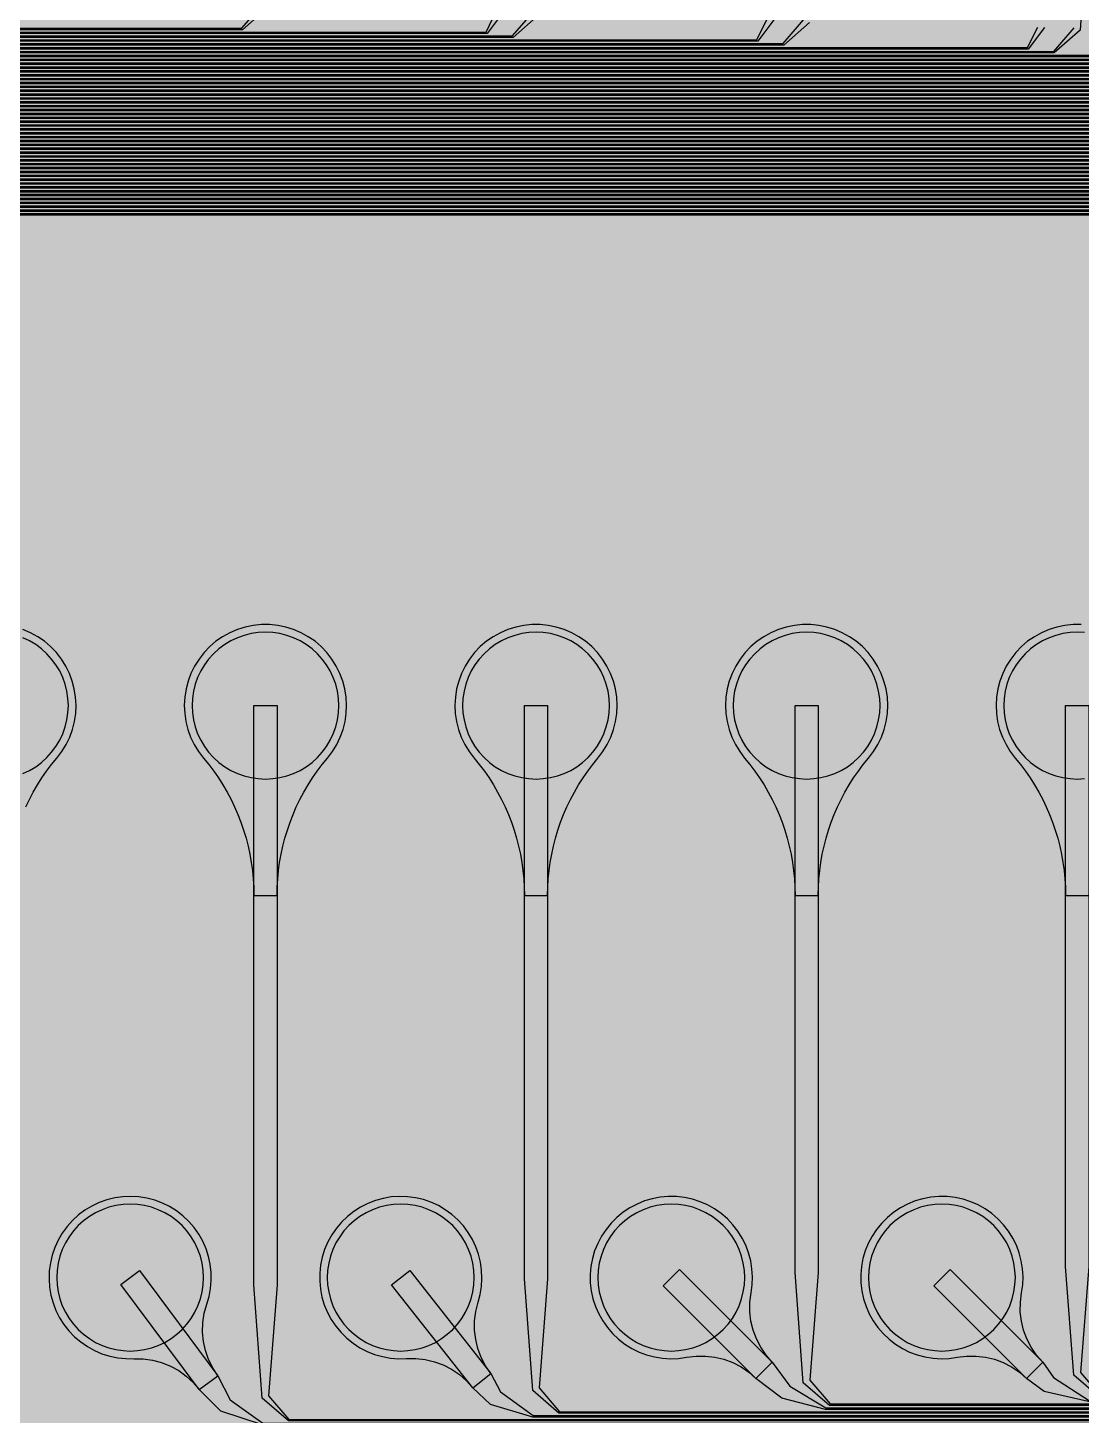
# Model space of a CAD drawing. Header units: metres. Extents: x -7220 to 10980, y -29667 to 1833.
# Drawn here: x 5885 to 7248, y -20961 to -19165 of the extents above; entities that cross this region are included whole.
import ezdxf

# ---------------------------------------------------------------- set-up
doc = ezdxf.new("R2010")
doc.units = ezdxf.units.M
for name, color, linetype in [('Metal1', 4, 'CONTINUOUS'), ('Polyimide', 7, 'CONTINUOUS'), ('Polyimide_Negative', 5, 'CONTINUOUS')]:
    doc.layers.add(name, color=color, linetype=linetype)

msp = doc.modelspace()

# ---------------------------------------------------------------- hatches: boundary and pattern name
at = {"layer": 'Polyimide'}
msp.add_hatch(color=7, dxfattribs=at).paths.add_polyline_path([(4099.4, -13861.6), (4142.6, -14152.8), (4214.2, -14438.4), (4313.4, -14715.5), (4439.2, -14981.7), (4590.6, -15234.2), (4766, -15470.7), (4963.7, -15688.8), (5181.8, -15886.5), (5418.3, -16061.9), (5670.8, -16213.3), (5936.9, -16339.1), (6214.1, -16438.3), (6499.7, -16509.9), (6790.9, -16553.1), (7085, -16567.5), (9980.4, -16567.5), (10058.8, -16571.4), (10136.4, -16582.9), (10212.6, -16601.9), (10286.5, -16628.4), (10357.5, -16662), (10424.8, -16702.3), (10487.9, -16749.1), (10546.1, -16801.8), (10598.8, -16860), (10645.6, -16923), (10685.9, -16990.4), (10719.5, -17061.4), (10745.9, -17135.3), (10765, -17211.4), (10776.5, -17289.1), (10780.4, -17367.5), (10780.4, -21957.3), (10741.6, -22012.9), (10706, -22070.6), (10673.6, -22130.1), (10644.5, -22191.4), (10618.9, -22254.2), (10596.8, -22318.2), (10578.3, -22383.5), (10563.4, -22449.6), (10552.2, -22516.5), (10544.7, -22583.8), (10541, -22651.5), (10541, -22719.3), (10544.7, -22787), (10552.2, -22854.4), (10563.4, -22921.2), (10578.3, -22987.4), (10596.8, -23052.6), (10618.9, -23116.7), (10644.5, -23179.5), (10673.6, -23240.7), (10706, -23300.3), (10741.6, -23357.9), (10780.4, -23413.5), (10780.4, -28667.5), (10776.5, -28745.9), (10765, -28823.6), (10745.9, -28899.7), (10719.5, -28973.6), (10685.9, -29044.6), (10645.6, -29112), (10598.8, -29175), (10546.1, -29233.2), (10487.9, -29285.9), (10424.8, -29332.7), (10357.5, -29373), (10286.5, -29406.6), (10212.6, -29433.1), (10136.4, -29452.1), (10058.8, -29463.6), (9980.4, -29467.5), (-6219.6, -29467.5), (-6298, -29463.6), (-6375.7, -29452.1), (-6451.9, -29433.1), (-6525.8, -29406.6), (-6596.7, -29373), (-6664.1, -29332.7), (-6727.1, -29285.9), (-6785.3, -29233.2), (-6838, -29175), (-6884.8, -29112), (-6925.2, -29044.6), (-6958.7, -28973.6), (-6985.2, -28899.7), (-7004.3, -28823.6), (-7015.8, -28745.9), (-7019.6, -28667.5), (-7019.6, -23426.3), (-6979.4, -23370.1), (-6942.3, -23311.6), (-6908.7, -23251.2), (-6878.5, -23189), (-6851.8, -23125.1), (-6828.8, -23059.9), (-6809.5, -22993.4), (-6794, -22926), (-6782.4, -22857.8), (-6774.6, -22789.1), (-6770.7, -22720), (-6770.7, -22650.8), (-6774.6, -22581.8), (-6782.4, -22513), (-6794, -22444.8), (-6809.5, -22377.4), (-6828.8, -22311), (-6851.8, -22245.7), (-6878.5, -22181.9), (-6908.7, -22119.7), (-6942.3, -22059.2), (-6979.4, -22000.8), (-7019.6, -21944.5), (-7019.6, -17367.5), (-7015.8, -17289.1), (-7004.3, -17211.4), (-6985.2, -17135.3), (-6958.7, -17061.4), (-6925.2, -16990.4), (-6884.8, -16923), (-6838, -16860), (-6785.3, -16801.8), (-6727.1, -16749.1), (-6664.1, -16702.3), (-6596.7, -16662), (-6525.8, -16628.4), (-6451.9, -16601.9), (-6375.7, -16582.9), (-6298, -16571.4), (-6219.6, -16567.5), (-3314, -16567.5), (-3019.9, -16553.1), (-2728.7, -16509.9), (-2443.1, -16438.3), (-2165.9, -16339.1), (-1899.8, -16213.3), (-1647.3, -16061.9), (-1410.8, -15886.5), (-1192.7, -15688.8), (-995, -15470.7), (-819.6, -15234.2), (-668.2, -14981.7), (-542.4, -14715.5), (-443.2, -14438.4), (-371.6, -14152.8), (-328.4, -13861.6), (-314, -13567.5), (-314, -13373.5), (-317.5, -13328.1), (-327.7, -13283.8), (-344.6, -13241.5), (-367.6, -13202.3), (-396.4, -13167), (-430.1, -13136.5), (-468, -13111.4), (-509.3, -13092.3), (-509.3, -13092.3), (-578.2, -13061.3), (-642.2, -13021.2), (-700.3, -12973), (-751.3, -12917.3), (-794.4, -12855.3), (-828.7, -12788.1), (-853.7, -12716.8), (-868.9, -12642.8), (-874, -12567.5), (-868.9, -12492.2), (-853.7, -12418.2), (-828.7, -12346.9), (-794.4, -12279.7), (-751.3, -12217.7), (-700.3, -12162), (-642.2, -12113.8), (-578.2, -12073.7), (-509.3, -12042.7), (-509.3, -12042.7), (-468, -12023.6), (-430.1, -11998.5), (-396.4, -11968), (-367.6, -11932.7), (-344.6, -11893.5), (-327.7, -11851.2), (-317.5, -11806.9), (-314, -11761.5), (-314, -11074.3), (-317.5, -11028.9), (-327.7, -10984.6), (-344.6, -10942.4), (-367.6, -10903.1), (-396.4, -10867.8), (-430.1, -10837.3), (-468, -10812.2), (-509.3, -10793.2), (-509.3, -10793.2), (-578.2, -10762.1), (-642.2, -10722.1), (-700.3, -10673.8), (-751.3, -10618.1), (-794.4, -10556.1), (-828.7, -10488.9), (-853.7, -10417.6), (-868.9, -10343.7), (-874, -10268.3), (-868.9, -10193), (-853.7, -10119), (-828.7, -10047.8), (-794.4, -9980.5), (-751.3, -9918.5), (-700.3, -9862.9), (-642.2, -9814.6), (-578.2, -9774.6), (-509.3, -9743.5), (-509.3, -9743.5), (-468, -9724.5), (-430.1, -9699.4), (-396.4, -9668.8), (-367.6, -9633.5), (-344.6, -9594.3), (-327.7, -9552), (-317.5, -9507.7), (-314, -9462.4), (-314, -8775.1), (-317.5, -8729.8), (-327.7, -8685.5), (-344.6, -8643.2), (-367.6, -8604), (-396.4, -8568.7), (-430.1, -8538.1), (-468, -8513), (-509.3, -8494), (-509.3, -8494), (-578.2, -8462.9), (-642.2, -8422.9), (-700.3, -8374.6), (-751.3, -8319), (-794.4, -8257), (-828.7, -8189.7), (-853.7, -8118.5), (-868.9, -8044.5), (-874, -7969.2), (-868.9, -7893.8), (-853.7, -7819.9), (-828.7, -7748.6), (-794.4, -7681.4), (-751.3, -7619.4), (-700.3, -7563.7), (-642.2, -7515.4), (-578.2, -7475.4), (-509.3, -7444.3), (-509.3, -7444.3), (-468, -7425.3), (-430.1, -7400.2), (-396.4, -7369.7), (-367.6, -7334.4), (-344.6, -7295.1), (-327.7, -7252.9), (-317.5, -7208.6), (-314, -7163.2), (-314, -6476), (-317.5, -6430.6), (-327.7, -6386.3), (-344.6, -6344), (-367.6, -6304.8), (-396.4, -6269.5), (-430.1, -6239), (-468, -6213.9), (-509.3, -6194.8), (-509.3, -6194.8), (-578.2, -6163.8), (-642.2, -6123.7), (-700.3, -6075.5), (-751.3, -6019.8), (-794.4, -5957.8), (-828.7, -5890.6), (-853.7, -5819.3), (-868.9, -5745.3), (-874, -5670), (-868.9, -5594.7), (-853.7, -5520.7), (-828.7, -5449.4), (-794.4, -5382.2), (-751.3, -5320.2), (-700.3, -5264.5), (-642.2, -5216.3), (-578.2, -5176.2), (-509.3, -5145.2), (-509.3, -5145.2), (-468, -5126.1), (-430.1, -5101), (-396.4, -5070.5), (-367.6, -5035.2), (-344.6, -4996), (-327.7, -4953.7), (-317.5, -4909.4), (-314, -4864), (-314, 380), (-314, 1532.5), (-269, 1532.5), (-268.8, 1525.6), (-268.1, 1518.8), (-267, 1512), (-265.4, 1505.3), (-263.4, 1498.7), (-261, 1492.3), (-258.2, 1486.1), (-254.9, 1480), (-251.3, 1474.2), (-247.3, 1468.6), (-242.9, 1463.3), (-238.2, 1458.3), (-233.2, 1453.6), (-227.9, 1449.2), (-222.3, 1445.2), (-216.5, 1441.6), (-210.4, 1438.3), (-204.2, 1435.5), (-197.8, 1433.1), (-191.2, 1431.1), (-184.5, 1429.5), (-177.7, 1428.4), (-170.9, 1427.7), (-164, 1427.5), (-157.1, 1427.7), (-150.3, 1428.4), (-143.5, 1429.5), (-136.8, 1431.1), (-130.2, 1433.1), (-123.8, 1435.5), (-117.6, 1438.3), (-111.5, 1441.6), (-105.7, 1445.2), (-100.1, 1449.2), (-94.8, 1453.6), (-89.8, 1458.3), (-85.1, 1463.3), (-80.7, 1468.6), (-76.7, 1474.2), (-73.1, 1480), (-69.8, 1486.1), (-67, 1492.3), (-64.6, 1498.7), (-62.6, 1505.3), (-61, 1512), (-59.9, 1518.8), (-59.2, 1525.6), (-59, 1532.5), (1786, 1532.5), (3835, 1532.5), (3835.2, 1539), (3835.9, 1545.6), (3836.9, 1552), (3838.4, 1558.4), (3840.3, 1564.6), (3842.6, 1570.8), (3845.3, 1576.7), (3848.4, 1582.5), (3851.9, 1588.1), (3855.7, 1593.4), (3859.8, 1598.4), (3864.3, 1603.2), (3869.1, 1607.7), (3874.1, 1611.8), (3879.4, 1615.6), (3885, 1619.1), (3890.8, 1622.2), (3896.7, 1624.9), (3902.9, 1627.2), (3909.1, 1629.1), (3915.5, 1630.6), (3921.9, 1631.6), (3928.5, 1632.3), (3935, 1632.5), (3941.5, 1632.3), (3948.1, 1631.6), (3954.5, 1630.6), (3960.9, 1629.1), (3967.1, 1627.2), (3973.3, 1624.9), (3979.2, 1622.2), (3985, 1619.1), (3990.6, 1615.6), (3995.9, 1611.8), (4000.9, 1607.7), (4005.7, 1603.2), (4010.2, 1598.4), (4014.3, 1593.4), (4018.1, 1588.1), (4021.6, 1582.5), (4024.7, 1576.7), (4027.4, 1570.8), (4029.7, 1564.6), (4031.6, 1558.4), (4033.1, 1552), (4034.1, 1545.6), (4034.8, 1539), (4035, 1532.5), (4085, 1532.5), (4085, 380), (4085, 330), (4085, -4864), (4088.5, -4909.4), (4098.7, -4953.7), (4115.6, -4996), (4138.6, -5035.2), (4167.4, -5070.5), (4201.1, -5101), (4239, -5126.1), (4280.3, -5145.2), (4280.3, -5145.2), (4349.2, -5176.2), (4413.2, -5216.3), (4471.3, -5264.5), (4522.3, -5320.2), (4565.4, -5382.2), (4599.7, -5449.4), (4624.7, -5520.7), (4639.9, -5594.7), (4645, -5670), (4639.9, -5745.3), (4624.7, -5819.3), (4599.7, -5890.6), (4565.4, -5957.8), (4522.3, -6019.8), (4471.3, -6075.5), (4413.2, -6123.7), (4349.2, -6163.8), (4280.3, -6194.8), (4239, -6213.9), (4201.1, -6239), (4167.4, -6269.5), (4138.6, -6304.8), (4115.6, -6344), (4098.7, -6386.3), (4088.5, -6430.6), (4085, -6476), (4085, -13567.5), (4099.4, -13861.6)])

# ---------------------------------------------------------------- linework, layer by layer
at = {"layer": 'Metal1'}
for points in [[(9493.9, -17916.6), (9493.9, -19377.4), (9463.3, -19408), (2872.5, -19408), (2841.9, -19377.4), (2841.9, -18191.7)], [(2843.9, -18191.7), (2843.9, -19376.6), (2873.3, -19406), (9462.5, -19406), (9491.9, -19376.6), (9491.9, -17917.4)], [(9488.9, -17921.6), (9488.9, -19372.4), (9458.3, -19403), (2877.5, -19403), (2846.9, -19372.4), (2846.9, -18191.7)], [(2848.9, -18191.7), (2848.9, -19371.6), (2878.3, -19401), (9457.5, -19401), (9486.9, -19371.6), (9486.9, -17922.4)], [(9483.9, -17926.6), (9483.9, -19367.4), (9453.3, -19398), (2882.5, -19398), (2851.9, -19367.4), (2851.9, -18191.7)], [(2853.9, -18191.7), (2853.9, -19366.6), (2883.3, -19396), (9452.5, -19396), (9481.9, -19366.6), (9481.9, -17927.4)], [(9478.9, -17931.6), (9478.9, -19362.4), (9448.3, -19393), (2887.5, -19393), (2856.9, -19362.4), (2856.9, -18191.7)], [(2858.9, -18191.7), (2858.9, -19361.6), (2888.3, -19391), (9447.5, -19391), (9476.9, -19361.6), (9476.9, -17932.4)], [(9473.9, -17936.6), (9473.9, -19357.4), (9443.3, -19388), (2892.5, -19388), (2861.9, -19357.4), (2861.9, -18191.7)], [(2863.9, -18191.7), (2863.9, -19356.6), (2893.3, -19386), (9442.5, -19386), (9471.9, -19356.6), (9471.9, -17937.4)], [(9468.9, -17941.6), (9468.9, -19352.4), (9438.3, -19383), (2897.5, -19383), (2866.9, -19352.4), (2866.9, -18191.7)], [(2868.9, -18191.7), (2868.9, -19351.6), (2898.3, -19381), (9437.5, -19381), (9466.9, -19351.6), (9466.9, -17942.4)], [(9463.9, -17946.6), (9463.9, -19347.4), (9433.3, -19378), (2902.5, -19378), (2871.9, -19347.4), (2871.9, -18191.7)], [(2873.9, -18191.7), (2873.9, -19346.6), (2903.3, -19376), (9432.5, -19376), (9461.9, -19346.6), (9461.9, -17947.4)], [(9458.9, -17951.6), (9458.9, -19342.4), (9428.3, -19373), (2907.5, -19373), (2876.9, -19342.4), (2876.9, -18191.7)], [(2878.9, -18191.7), (2878.9, -19341.6), (2908.3, -19371), (9427.5, -19371), (9456.9, -19341.6), (9456.9, -17952.4)], [(9453.9, -17956.6), (9453.9, -19337.4), (9423.3, -19368), (2912.5, -19368), (2881.9, -19337.4), (2881.9, -18191.7)], [(2883.9, -18191.7), (2883.9, -19336.6), (2913.3, -19366), (9422.5, -19366), (9451.9, -19336.6), (9451.9, -17957.4)], [(9448.9, -17961.6), (9448.9, -19332.4), (9418.3, -19363), (2917.5, -19363), (2886.9, -19332.4), (2886.9, -18191.7)], [(2888.9, -18191.7), (2888.9, -19331.6), (2918.3, -19361), (9417.5, -19361), (9446.9, -19331.6), (9446.9, -17962.4)], [(9443.9, -17966.6), (9443.9, -19327.4), (9413.3, -19358), (2922.5, -19358), (2891.9, -19327.4), (2891.9, -18191.7)], [(2893.9, -18191.7), (2893.9, -19326.6), (2923.3, -19356), (9412.5, -19356), (9441.9, -19326.6), (9441.9, -17967.4)], [(9438.9, -17971.6), (9438.9, -19322.4), (9408.3, -19353), (2927.5, -19353), (2896.9, -19322.4), (2896.9, -18191.7)], [(2898.9, -18191.7), (2898.9, -19321.6), (2928.3, -19351), (9407.5, -19351), (9436.9, -19321.6), (9436.9, -17972.4)], [(9433.9, -17976.6), (9433.9, -19317.4), (9403.3, -19348), (2932.5, -19348), (2901.9, -19317.4), (2901.9, -18191.7)], [(2903.9, -18191.7), (2903.9, -19316.6), (2933.3, -19346), (9402.5, -19346), (9431.9, -19316.6), (9431.9, -17977.4)], [(9428.9, -17981.6), (9428.9, -19312.4), (9398.3, -19343), (2937.5, -19343), (2906.9, -19312.4), (2906.9, -18191.7)], [(2908.9, -18191.7), (2908.9, -19311.6), (2938.3, -19341), (9397.5, -19341), (9426.9, -19311.6), (9426.9, -17982.4)], [(9423.9, -17986.6), (9423.9, -19307.4), (9393.3, -19338), (2942.5, -19338), (2911.9, -19307.4), (2911.9, -18191.7)], [(2913.9, -18191.7), (2913.9, -19306.6), (2943.3, -19336), (9392.5, -19336), (9421.9, -19306.6), (9421.9, -17987.4)], [(9418.9, -17991.6), (9418.9, -19302.4), (9388.3, -19333), (2947.5, -19333), (2916.9, -19302.4), (2916.9, -18191.7)], [(2918.9, -18191.7), (2918.9, -19301.6), (2948.3, -19331), (9387.5, -19331), (9416.9, -19301.6), (9416.9, -17992.4)], [(9413.9, -17996.6), (9413.9, -19297.4), (9383.3, -19328), (2952.5, -19328), (2921.9, -19297.4), (2921.9, -18191.7)], [(2923.9, -18191.7), (2923.9, -19296.6), (2953.3, -19326), (9382.5, -19326), (9411.9, -19296.6), (9411.9, -17997.4)], [(9408.9, -18001.6), (9408.9, -19292.4), (9378.3, -19323), (2957.5, -19323), (2926.9, -19292.4), (2926.9, -18191.7)], [(2928.9, -18191.7), (2928.9, -19291.6), (2958.3, -19321), (9377.5, -19321), (9406.9, -19291.6), (9406.9, -18002.4)], [(9403.9, -18006.6), (9403.9, -19287.4), (9373.3, -19318), (2962.5, -19318), (2931.9, -19287.4), (2931.9, -18191.7)], [(2933.9, -18191.7), (2933.9, -19286.6), (2963.3, -19316), (9372.5, -19316), (9401.9, -19286.6), (9401.9, -18007.4)], [(9398.9, -18011.6), (9398.9, -19282.4), (9368.3, -19313), (2967.5, -19313), (2936.9, -19282.4), (2936.9, -18191.7)], [(2938.9, -18191.7), (2938.9, -19281.6), (2968.3, -19311), (9367.5, -19311), (9396.9, -19281.6), (9396.9, -18012.4)], [(9393.9, -18016.6), (9393.9, -19277.4), (9363.3, -19308), (2972.5, -19308), (2941.9, -19277.4), (2941.9, -18191.7)], [(2943.9, -18191.7), (2943.9, -19276.6), (2973.3, -19306), (9362.5, -19306), (9391.9, -19276.6), (9391.9, -18017.4)], [(9388.9, -18021.6), (9388.9, -19272.4), (9358.3, -19303), (2977.5, -19303), (2946.9, -19272.4), (2946.9, -18191.7)], [(2948.9, -18191.7), (2948.9, -19271.6), (2978.3, -19301), (9357.5, -19301), (9386.9, -19271.6), (9386.9, -18022.4)], [(9383.9, -18026.6), (9383.9, -19267.4), (9353.3, -19298), (2982.5, -19298), (2951.9, -19267.4), (2951.9, -18191.7)], [(2953.9, -18191.7), (2953.9, -19266.6), (2983.3, -19296), (9352.5, -19296), (9381.9, -19266.6), (9381.9, -18027.4)], [(9378.9, -18031.6), (9378.9, -19262.4), (9348.3, -19293), (2987.5, -19293), (2956.9, -19262.4), (2956.9, -18191.7)], [(2958.9, -18191.7), (2958.9, -19261.6), (2988.3, -19291), (9347.5, -19291), (9376.9, -19261.6), (9376.9, -18032.4)], [(9373.9, -18036.6), (9373.9, -19257.4), (9343.3, -19288), (2992.5, -19288), (2961.9, -19257.4), (2961.9, -18191.7)], [(2963.9, -18191.7), (2963.9, -19256.6), (2993.3, -19286), (9342.5, -19286), (9371.9, -19256.6), (9371.9, -18037.4)], [(9368.9, -18041.6), (9368.9, -19252.4), (9338.3, -19283), (2997.5, -19283), (2966.9, -19252.4), (2966.9, -18191.7)], [(2968.9, -18191.7), (2968.9, -19251.6), (2998.3, -19281), (9337.5, -19281), (9366.9, -19251.6), (9366.9, -18042.4)], [(9363.9, -18046.6), (9363.9, -19247.4), (9333.3, -19278), (3002.5, -19278), (2971.9, -19247.4), (2971.9, -18191.7)], [(2973.9, -18191.7), (2973.9, -19246.6), (3003.3, -19276), (9332.5, -19276), (9361.9, -19246.6), (9361.9, -18047.4)], [(9358.9, -18051.6), (9358.9, -19242.4), (9328.3, -19273), (3007.5, -19273), (2976.9, -19242.4), (2976.9, -18191.7)], [(2978.9, -18191.7), (2978.9, -19241.6), (3008.3, -19271), (9327.5, -19271), (9356.9, -19241.6), (9356.9, -18052.4)], [(9353.9, -18056.6), (9353.9, -19237.4), (9323.3, -19268), (3012.5, -19268), (2981.9, -19237.4), (2981.9, -18191.7)], [(2983.9, -18191.7), (2983.9, -19236.6), (3013.3, -19266), (9322.5, -19266), (9351.9, -19236.6), (9351.9, -18057.4)], [(9348.9, -18061.6), (9348.9, -19232.4), (9318.3, -19263), (3017.5, -19263), (2986.9, -19232.4), (2986.9, -18191.7)], [(2988.9, -18191.7), (2988.9, -19231.6), (3018.3, -19261), (9317.5, -19261), (9346.9, -19231.6), (9346.9, -18062.4)], [(9343.9, -18066.6), (9343.9, -19227.4), (9313.3, -19258), (3022.5, -19258), (2991.9, -19227.4), (2991.9, -18191.7)], [(2993.9, -18191.7), (2993.9, -19226.6), (3023.3, -19256), (9312.5, -19256), (9341.9, -19226.6), (9341.9, -18067.4)], [(9338.9, -18071.6), (9338.9, -19222.4), (9308.3, -19253), (3027.5, -19253), (2996.9, -19222.4), (2996.9, -18191.7)], [(2998.9, -18191.7), (2998.9, -19221.6), (3028.3, -19251), (9307.5, -19251), (9336.9, -19221.6), (9336.9, -18072.4)], [(2573.9, -18191.7), (2573.9, -22326.6), (2603.3, -22356), (9412.5, -22356), (9441.9, -22326.6), (9441.9, -20967.4), (9412.5, -20938), (7272.5, -20938), (7238.6, -20908.8), (7227.9, -20768), (7227.9, -20042.5), (7257.9, -20042.5), (7257.9, -20768), (7247.1, -20905.2), (7273.3, -20936), (9413.3, -20936), (9443.9, -20966.6), (9443.9, -22327.4), (9413.3, -22358), (2602.5, -22358), (2571.9, -22327.4), (2571.9, -18191.7)], [(2578.9, -18191.7), (2578.9, -22321.6), (2608.3, -22351), (9407.5, -22351), (9436.9, -22321.6), (9436.9, -20972.4), (9407.5, -20943), (7257.2, -20943), (7200.2, -20929.7), (7177.3, -20913.1), (7057.3, -20793.1), (7078.5, -20771.9), (7198.5, -20891.9), (7212.1, -20911.8), (7257.6, -20941), (9408.3, -20941), (9438.9, -20971.6), (9438.9, -22322.4), (9408.3, -22353), (2607.5, -22353), (2576.9, -22322.4), (2576.9, -18191.7)], [(2583.9, -18191.7), (2583.9, -22316.6), (2613.3, -22346), (9402.5, -22346), (9431.9, -22316.6), (9431.9, -20977.4), (9402.5, -20948), (6922.5, -20948), (6888.6, -20918.8), (6877.9, -20776), (6877.9, -20042.5), (6907.9, -20042.5), (6907.9, -20776), (6897.1, -20915.2), (6923.3, -20946), (9403.3, -20946), (9433.9, -20976.6), (9433.9, -22317.4), (9403.3, -22348), (2612.5, -22348), (2581.9, -22317.4), (2581.9, -18191.7)], [(2588.9, -18191.7), (2588.9, -22311.6), (2618.3, -22341), (9397.5, -22341), (9426.9, -22311.6), (9426.9, -20982.4), (9397.5, -20953), (6917.2, -20953), (6861, -20938.5), (6827.3, -20913.1), (6707.3, -20793.1), (6728.5, -20771.9), (6848.5, -20891.9), (6871.3, -20923), (6917.6, -20951), (9398.3, -20951), (9428.9, -20981.6), (9428.9, -22312.4), (9398.3, -22343), (2617.5, -22343), (2586.9, -22312.4), (2586.9, -18191.7)], [(2593.9, -18191.7), (2593.9, -22306.6), (2623.3, -22336), (9392.5, -22336), (9421.9, -22306.6), (9421.9, -20987.4), (9392.5, -20958), (6572.5, -20958), (6538.7, -20928.7), (6527.9, -20784), (6527.9, -20042.5), (6557.9, -20042.5), (6557.9, -20784), (6547.1, -20925.3), (6573.3, -20956), (9393.3, -20956), (9423.9, -20986.6), (9423.9, -22307.4), (9393.3, -22338), (2622.5, -22338), (2591.9, -22307.4), (2591.9, -18191.7)], [(2598.9, -18191.7), (2598.9, -22301.6), (2628.3, -22331), (9387.5, -22331), (9416.9, -22301.6), (9416.9, -20992.4), (9387.5, -20963), (6538.9, -20963), (6484, -20946.5), (6461, -20925.2), (6356.1, -20791.8), (6379.7, -20773.2), (6484.6, -20906.6), (6497.1, -20930.3), (6539.3, -20961), (9388.3, -20961), (9418.9, -20991.6), (9418.9, -22302.4), (9388.3, -22333), (2627.5, -22333), (2596.9, -22302.4), (2596.9, -18191.7)], [(2603.9, -18191.7), (2603.9, -22296.6), (2633.3, -22326), (9382.5, -22326), (9411.9, -22296.6), (9411.9, -20997.4), (9382.5, -20968), (6222.5, -20968), (6188.7, -20938.7), (6177.9, -20792), (6177.9, -20042.5), (6207.9, -20042.5), (6207.9, -20792), (6197, -20935.3), (6223.3, -20966), (9383.3, -20966), (9413.9, -20996.6), (9413.9, -22297.4), (9383.3, -22328), (2632.5, -22328), (2601.9, -22297.4), (2601.9, -18191.7)], [(2608.9, -18191.7), (2608.9, -22291.6), (2638.3, -22321), (9377.5, -22321), (9406.9, -22291.6), (9406.9, -21002.4), (9377.5, -20973), (6188.9, -20973), (6135, -20955.3), (6107.3, -20927.5), (6005.8, -20791.5), (6029.9, -20773.5), (6131.3, -20909.6), (6147.3, -20940.6), (6189.3, -20971), (9378.3, -20971), (9408.9, -21001.6), (9408.9, -22292.4), (9378.3, -22323), (2637.5, -22323), (2606.9, -22292.4), (2606.9, -18191.7)], [(9007.9, -19038), (8996.6, -19218.5), (8963.3, -19248), (3032.5, -19248), (3001.9, -19217.4), (3001.9, -18191.7)], [(3003.9, -18191.7), (3003.9, -19216.6), (3033.3, -19246), (8962.5, -19246), (8989.2, -19215.5), (8977.9, -19038)], [(8903.1, -19063.3), (8951.8, -19214.6), (8929.6, -19243), (3037.5, -19243), (3006.9, -19212.4), (3006.9, -18191.7)], [(3008.9, -18191.7), (3008.9, -19211.6), (3038.3, -19241), (8928.6, -19241), (8943.9, -19213.8), (8875.2, -19074.5)], [(8657.9, -19030), (8646.6, -19208.5), (8613.3, -19238), (3042.5, -19238), (3011.9, -19207.4), (3011.9, -18191.7)], [(3013.9, -18191.7), (3013.9, -19206.6), (3043.3, -19236), (8612.5, -19236), (8639.2, -19205.5), (8627.9, -19030)], [(8553, -19058), (8601.5, -19204.7), (8579.6, -19233), (3047.5, -19233), (3016.9, -19202.4), (3016.9, -18191.7)], [(3018.9, -18191.7), (3018.9, -19201.6), (3048.3, -19231), (8578.6, -19231), (8593.6, -19203.9), (8525.3, -19069.5)], [(8307.9, -19022), (8296.6, -19198.5), (8263.3, -19228), (3052.5, -19228), (3021.9, -19197.4), (3021.9, -18191.7)], [(3023.9, -18191.7), (3023.9, -19196.6), (3053.3, -19226), (8262.5, -19226), (8289.1, -19195.5), (8277.9, -19022)], [(8202.9, -19052.7), (8251.3, -19194.8), (8229.6, -19223), (3057.5, -19223), (3026.9, -19192.4), (3026.9, -18191.7)], [(3028.9, -18191.7), (3028.9, -19191.6), (3058.3, -19221), (8228.5, -19221), (8243.2, -19194.1), (8175.3, -19064.6)], [(7957.9, -19014), (7946.6, -19188.6), (7913.3, -19218), (3062.5, -19218), (3031.9, -19187.4), (3031.9, -18191.7)], [(3033.9, -18191.7), (3033.9, -19186.6), (3063.3, -19216), (7912.5, -19216), (7939.1, -19185.4), (7927.9, -19014)], [(7852.8, -19047.4), (7901, -19184.9), (7879.6, -19213), (3067.5, -19213), (3036.9, -19182.4), (3036.9, -18191.7)], [(3038.9, -18191.7), (3038.9, -19181.6), (3068.3, -19211), (7878.5, -19211), (7892.9, -19184.2), (7825.3, -19059.6)], [(7607.9, -19006), (7596.7, -19178.6), (7563.3, -19208), (3072.5, -19208), (3041.9, -19177.4), (3041.9, -18191.7)], [(3043.9, -18191.7), (3043.9, -19176.6), (3073.3, -19206), (7562.5, -19206), (7589.1, -19175.4), (7577.9, -19006)], [(7502.6, -19042.1), (7550.8, -19175), (7529.6, -19203), (3077.5, -19203), (3046.9, -19172.4), (3046.9, -18191.7)], [(3048.9, -18191.7), (3048.9, -19171.6), (3078.3, -19201), (7528.5, -19201), (7542.5, -19174.4), (7475.3, -19054.6)], [(7257.9, -18998), (7246.7, -19168.6), (7213.3, -19198), (3082.5, -19198), (3051.9, -19167.4), (3051.9, -18191.7)], [(3053.9, -18191.7), (3053.9, -19166.6), (3083.3, -19196), (7212.5, -19196), (7239.1, -19165.4)], [(3083.9, -19136.6), (3113.3, -19166), (6162.5, -19166), (6189, -19135.4)], [(6850.4, -19155.3), (6829.6, -19183), (3097.5, -19183), (3066.9, -19152.4)], [(3068.9, -19151.6), (3098.3, -19181), (6828.5, -19181), (6841.5, -19154.8)], [(6546.7, -19148.6), (6513.3, -19178), (3102.5, -19178), (3071.9, -19147.4)], [(3073.9, -19146.6), (3103.3, -19176), (6512.5, -19176), (6539, -19145.4)], [(6500.2, -19145.4), (6479.6, -19173), (3107.5, -19173), (3076.9, -19142.4)], [(3078.9, -19141.6), (3108.3, -19171), (6478.5, -19171), (6490.9, -19145)], [(6196.8, -19138.6), (6163.3, -19168), (3112.5, -19168), (3081.9, -19137.4)], [(7200.6, -19165.1), (7179.6, -19193), (3087.5, -19193), (3056.9, -19162.4)], [(3058.9, -19161.6), (3088.3, -19191), (7178.5, -19191), (7192, -19164.6)], [(6896.7, -19158.6), (6863.3, -19188), (3092.5, -19188), (3061.9, -19157.4)], [(3063.9, -19156.6), (3093.3, -19186), (6862.5, -19186), (6889, -19155.4)], [(7248.2, -19937.6), (7237.6, -19937.6), (7227, -19938.7), (7216.6, -19940.8), (7206.5, -19944), (7196.8, -19948.2), (7187.5, -19953.3), (7178.8, -19959.3), (7170.7, -19966.2), (7163.4, -19973.9), (7156.9, -19982.3), (7151.2, -19991.3), (7146.5, -20000.8), (7142.8, -20010.7), (7140.1, -20020.9), (7138.5, -20031.4), (7137.9, -20042), (7138.4, -20052.6), (7139.9, -20063.1), (7142.5, -20073.4), (7146.1, -20083.3), (7150.8, -20092.9), (7156.3, -20101.9), (7162.7, -20110.4), (7169.5, -20118.7), (7176, -20127.3), (7182.1, -20136.1), (7187.8, -20145.1), (7193.2, -20154.4), (7198.3, -20163.9), (7202.9, -20173.6), (7207.2, -20183.4), (7211.1, -20193.4), (7214.6, -20203.6), (7217.7, -20213.9), (7220.4, -20224.2), (7222.7, -20234.7), (7224.5, -20245.3), (7226, -20255.9), (7227, -20266.6), (7227.7, -20277.3), (7227.9, -20288.1), (7257.9, -20288.1)], [(5882.8, -20173.6), (5887.5, -20163.9), (5892.5, -20154.4), (5897.9, -20145.1), (5903.7, -20136.1), (5909.8, -20127.3), (5916.2, -20118.7), (5923, -20110.4), (5929.4, -20101.9), (5935, -20092.9), (5939.6, -20083.3), (5943.2, -20073.4), (5945.8, -20063.1), (5947.4, -20052.6), (5947.9, -20042), (5947.3, -20031.4), (5945.6, -20020.9), (5942.9, -20010.7), (5939.2, -20000.8), (5934.5, -19991.3), (5928.9, -19982.3), (5922.4, -19973.9), (5915, -19966.2), (5907, -19959.3), (5898.3, -19953.3), (5889, -19948.2), (5879.2, -19944)]]:
    msp.add_lwpolyline(points, dxfattribs=at)
for points in [[(6207.9, -20288.1), (6208.1, -20277.3), (6208.7, -20266.6), (6209.8, -20255.9), (6211.2, -20245.3), (6213.1, -20234.7), (6215.4, -20224.2), (6218.1, -20213.9), (6221.2, -20203.6), (6224.7, -20193.4), (6228.6, -20183.4), (6232.8, -20173.6), (6237.5, -20163.9), (6242.5, -20154.4), (6247.9, -20145.1), (6253.7, -20136.1), (6259.8, -20127.3), (6266.2, -20118.7), (6273, -20110.4), (6279.4, -20101.9), (6285, -20092.9), (6289.6, -20083.3), (6293.2, -20073.4), (6295.8, -20063.1), (6297.4, -20052.6), (6297.9, -20042), (6297.3, -20031.4), (6295.6, -20020.9), (6292.9, -20010.7), (6289.2, -20000.8), (6284.5, -19991.3), (6278.9, -19982.3), (6272.4, -19973.9), (6265, -19966.2), (6257, -19959.3), (6248.3, -19953.3), (6239, -19948.2), (6229.2, -19944), (6219.1, -19940.8), (6208.7, -19938.7), (6198.2, -19937.6), (6187.6, -19937.6), (6177, -19938.7), (6166.6, -19940.8), (6156.5, -19944), (6146.8, -19948.2), (6137.5, -19953.3), (6128.8, -19959.3), (6120.7, -19966.2), (6113.4, -19973.9), (6106.9, -19982.3), (6101.2, -19991.3), (6096.5, -20000.8), (6092.8, -20010.7), (6090.1, -20020.9), (6088.5, -20031.4), (6087.9, -20042), (6088.4, -20052.6), (6089.9, -20063.1), (6092.5, -20073.4), (6096.1, -20083.3), (6100.8, -20092.9), (6106.3, -20101.9), (6112.7, -20110.4), (6119.5, -20118.7), (6126, -20127.3), (6132.1, -20136.1), (6137.8, -20145.1), (6143.2, -20154.4), (6148.3, -20163.9), (6152.9, -20173.6), (6157.2, -20183.4), (6161.1, -20193.4), (6164.6, -20203.6), (6167.7, -20213.9), (6170.4, -20224.2), (6172.7, -20234.7), (6174.5, -20245.3), (6176, -20255.9), (6177, -20266.6), (6177.7, -20277.3), (6177.9, -20288.1), (6207.9, -20288.1)], [(6557.9, -20288.1), (6558.1, -20277.3), (6558.7, -20266.6), (6559.8, -20255.9), (6561.2, -20245.3), (6563.1, -20234.7), (6565.4, -20224.2), (6568.1, -20213.9), (6571.2, -20203.6), (6574.7, -20193.4), (6578.6, -20183.4), (6582.8, -20173.6), (6587.5, -20163.9), (6592.5, -20154.4), (6597.9, -20145.1), (6603.7, -20136.1), (6609.8, -20127.3), (6616.2, -20118.7), (6623, -20110.4), (6629.4, -20101.9), (6635, -20092.9), (6639.6, -20083.3), (6643.2, -20073.4), (6645.8, -20063.1), (6647.4, -20052.6), (6647.9, -20042), (6647.3, -20031.4), (6645.6, -20020.9), (6642.9, -20010.7), (6639.2, -20000.8), (6634.5, -19991.3), (6628.9, -19982.3), (6622.4, -19973.9), (6615, -19966.2), (6607, -19959.3), (6598.3, -19953.3), (6589, -19948.2), (6579.2, -19944), (6569.1, -19940.8), (6558.7, -19938.7), (6548.2, -19937.6), (6537.6, -19937.6), (6527, -19938.7), (6516.6, -19940.8), (6506.5, -19944), (6496.8, -19948.2), (6487.5, -19953.3), (6478.8, -19959.3), (6470.7, -19966.2), (6463.4, -19973.9), (6456.9, -19982.3), (6451.2, -19991.3), (6446.5, -20000.8), (6442.8, -20010.7), (6440.1, -20020.9), (6438.5, -20031.4), (6437.9, -20042), (6438.4, -20052.6), (6439.9, -20063.1), (6442.5, -20073.4), (6446.1, -20083.3), (6450.8, -20092.9), (6456.3, -20101.9), (6462.7, -20110.4), (6469.5, -20118.7), (6476, -20127.3), (6482.1, -20136.1), (6487.8, -20145.1), (6493.2, -20154.4), (6498.3, -20163.9), (6502.9, -20173.6), (6507.2, -20183.4), (6511.1, -20193.4), (6514.6, -20203.6), (6517.7, -20213.9), (6520.4, -20224.2), (6522.7, -20234.7), (6524.5, -20245.3), (6526, -20255.9), (6527, -20266.6), (6527.7, -20277.3), (6527.9, -20288.1), (6557.9, -20288.1)], [(6907.9, -20288.1), (6908.1, -20277.3), (6908.7, -20266.6), (6909.8, -20255.9), (6911.2, -20245.3), (6913.1, -20234.7), (6915.4, -20224.2), (6918.1, -20213.9), (6921.2, -20203.6), (6924.7, -20193.4), (6928.6, -20183.4), (6932.8, -20173.6), (6937.5, -20163.9), (6942.5, -20154.4), (6947.9, -20145.1), (6953.7, -20136.1), (6959.8, -20127.3), (6966.2, -20118.7), (6973, -20110.4), (6979.4, -20101.9), (6985, -20092.9), (6989.6, -20083.3), (6993.2, -20073.4), (6995.8, -20063.1), (6997.4, -20052.6), (6997.9, -20042), (6997.3, -20031.4), (6995.6, -20020.9), (6992.9, -20010.7), (6989.2, -20000.8), (6984.5, -19991.3), (6978.9, -19982.3), (6972.4, -19973.9), (6965, -19966.2), (6957, -19959.3), (6948.3, -19953.3), (6939, -19948.2), (6929.2, -19944), (6919.1, -19940.8), (6908.7, -19938.7), (6898.2, -19937.6), (6887.6, -19937.6), (6877, -19938.7), (6866.6, -19940.8), (6856.5, -19944), (6846.8, -19948.2), (6837.5, -19953.3), (6828.8, -19959.3), (6820.7, -19966.2), (6813.4, -19973.9), (6806.9, -19982.3), (6801.2, -19991.3), (6796.5, -20000.8), (6792.8, -20010.7), (6790.1, -20020.9), (6788.5, -20031.4), (6787.9, -20042), (6788.4, -20052.6), (6789.9, -20063.1), (6792.5, -20073.4), (6796.1, -20083.3), (6800.8, -20092.9), (6806.3, -20101.9), (6812.7, -20110.4), (6819.5, -20118.7), (6826, -20127.3), (6832.1, -20136.1), (6837.8, -20145.1), (6843.2, -20154.4), (6848.3, -20163.9), (6852.9, -20173.6), (6857.2, -20183.4), (6861.1, -20193.4), (6864.6, -20203.6), (6867.7, -20213.9), (6870.4, -20224.2), (6872.7, -20234.7), (6874.5, -20245.3), (6876, -20255.9), (6877, -20266.6), (6877.7, -20277.3), (6877.9, -20288.1), (6907.9, -20288.1)], [(6131.3, -20909.6), (6124.6, -20899.4), (6119.3, -20888.5), (6115.2, -20877), (6112.7, -20865.1), (6111.5, -20853), (6111.9, -20840.8), (6113.7, -20828.7), (6117, -20817), (6120, -20806.9), (6121.9, -20796.6), (6122.8, -20786.2), (6122.7, -20775.7), (6121.5, -20765.3), (6119.2, -20755.1), (6116, -20745.1), (6111.8, -20735.5), (6106.6, -20726.4), (6100.6, -20717.8), (6093.7, -20709.9), (6086.1, -20702.7), (6077.8, -20696.3), (6068.9, -20690.7), (6059.5, -20686.1), (6049.7, -20682.4), (6039.6, -20679.8), (6029.2, -20678.1), (6018.8, -20677.5), (6008.3, -20677.9), (5997.9, -20679.4), (5987.8, -20681.9), (5977.9, -20685.4), (5968.4, -20689.9), (5959.4, -20695.3), (5951, -20701.5), (5943.3, -20708.6), (5936.3, -20716.4), (5930.1, -20724.9), (5924.8, -20733.9), (5920.4, -20743.4), (5917, -20753.3), (5914.6, -20763.5), (5913.2, -20773.9), (5912.9, -20784.4), (5913.6, -20794.9), (5915.4, -20805.2), (5918.1, -20815.3), (5921.9, -20825.1), (5926.6, -20834.4), (5932.2, -20843.3), (5938.7, -20851.5), (5946, -20859), (5954, -20865.8), (5962.6, -20871.8), (5971.8, -20876.8), (5981.4, -20881), (5991.4, -20884.1), (6001.7, -20886.2), (6012.1, -20887.3), (6022.6, -20887.4), (6034.8, -20887.6), (6046.8, -20889.3), (6058.6, -20892.4), (6069.9, -20896.9), (6080.6, -20902.8), (6090.5, -20910), (6099.4, -20918.2), (6107.3, -20927.5), (6131.3, -20909.6)], [(6484.6, -20906.6), (6477.7, -20896.6), (6472, -20885.8), (6467.7, -20874.4), (6464.8, -20862.6), (6463.4, -20850.5), (6463.4, -20838.3), (6464.9, -20826.2), (6467.9, -20814.4), (6470.6, -20804.3), (6472.3, -20793.9), (6472.9, -20783.5), (6472.4, -20773), (6471, -20762.6), (6468.5, -20752.4), (6465, -20742.6), (6460.5, -20733.1), (6455.1, -20724.1), (6448.9, -20715.7), (6441.8, -20707.9), (6434, -20700.9), (6425.5, -20694.8), (6416.5, -20689.4), (6407, -20685.1), (6397.1, -20681.6), (6386.9, -20679.2), (6376.5, -20677.9), (6366, -20677.5), (6355.6, -20678.2), (6345.2, -20680), (6335.1, -20682.7), (6325.4, -20686.5), (6316, -20691.2), (6307.2, -20696.8), (6298.9, -20703.3), (6291.4, -20710.6), (6284.6, -20718.6), (6278.6, -20727.2), (6273.6, -20736.4), (6269.4, -20746), (6266.3, -20756), (6264.1, -20766.3), (6263, -20776.7), (6263, -20787.2), (6264, -20797.6), (6266, -20807.9), (6269, -20817.9), (6273, -20827.6), (6278, -20836.8), (6283.9, -20845.5), (6290.6, -20853.5), (6298, -20860.9), (6306.2, -20867.5), (6315, -20873.2), (6324.3, -20878), (6334, -20881.9), (6344.1, -20884.8), (6354.4, -20886.6), (6364.8, -20887.5), (6375.3, -20887.2), (6387.5, -20887.1), (6399.6, -20888.5), (6411.5, -20891.3), (6422.9, -20895.5), (6433.7, -20901.1), (6443.8, -20908), (6452.9, -20916.1), (6461, -20925.2), (6484.6, -20906.6)], [(6848.5, -20891.9), (6840.4, -20882.8), (6833.5, -20872.7), (6827.9, -20861.9), (6823.6, -20850.5), (6820.7, -20838.7), (6819.3, -20826.6), (6819.4, -20814.4), (6821, -20802.3), (6822.5, -20791.9), (6822.9, -20781.5), (6822.2, -20771), (6820.6, -20760.7), (6817.9, -20750.5), (6814.2, -20740.7), (6809.6, -20731.3), (6804, -20722.4), (6797.6, -20714.2), (6790.4, -20706.6), (6782.4, -20699.7), (6773.9, -20693.7), (6764.7, -20688.5), (6755.1, -20684.3), (6745.2, -20681.1), (6734.9, -20678.9), (6724.5, -20677.7), (6714, -20677.6), (6703.6, -20678.5), (6693.3, -20680.4), (6683.2, -20683.4), (6673.5, -20687.3), (6664.3, -20692.2), (6655.5, -20698), (6647.4, -20704.6), (6640, -20712.1), (6633.4, -20720.2), (6627.6, -20728.9), (6622.7, -20738.2), (6618.7, -20747.9), (6615.8, -20757.9), (6613.9, -20768.2), (6612.9, -20778.7), (6613.1, -20789.1), (6614.3, -20799.6), (6616.5, -20809.8), (6619.7, -20819.8), (6623.9, -20829.4), (6629.1, -20838.5), (6635.1, -20847.1), (6641.9, -20855), (6649.5, -20862.2), (6657.8, -20868.6), (6666.7, -20874.2), (6676.1, -20878.8), (6685.9, -20882.5), (6696, -20885.2), (6706.4, -20886.9), (6716.8, -20887.5), (6727.3, -20887.1), (6737.7, -20885.6), (6749.8, -20884), (6762, -20884), (6774.1, -20885.4), (6785.9, -20888.2), (6797.3, -20892.5), (6808.1, -20898.1), (6818.1, -20905), (6827.3, -20913.1), (6848.5, -20891.9)], [(7198.5, -20891.9), (7190.4, -20882.8), (7183.5, -20872.7), (7177.9, -20861.9), (7173.6, -20850.5), (7170.7, -20838.7), (7169.3, -20826.6), (7169.4, -20814.4), (7171, -20802.3), (7172.5, -20791.9), (7172.9, -20781.5), (7172.2, -20771), (7170.6, -20760.7), (7167.9, -20750.5), (7164.2, -20740.7), (7159.6, -20731.3), (7154, -20722.4), (7147.6, -20714.2), (7140.4, -20706.6), (7132.4, -20699.7), (7123.9, -20693.7), (7114.7, -20688.5), (7105.1, -20684.3), (7095.2, -20681.1), (7084.9, -20678.9), (7074.5, -20677.7), (7064, -20677.6), (7053.6, -20678.5), (7043.3, -20680.4), (7033.2, -20683.4), (7023.5, -20687.3), (7014.3, -20692.2), (7005.5, -20698), (6997.4, -20704.6), (6990, -20712.1), (6983.4, -20720.2), (6977.6, -20728.9), (6972.7, -20738.2), (6968.7, -20747.9), (6965.8, -20757.9), (6963.9, -20768.2), (6962.9, -20778.7), (6963.1, -20789.1), (6964.3, -20799.6), (6966.5, -20809.8), (6969.7, -20819.8), (6973.9, -20829.4), (6979.1, -20838.5), (6985.1, -20847.1), (6991.9, -20855), (6999.5, -20862.2), (7007.8, -20868.6), (7016.7, -20874.2), (7026.1, -20878.8), (7035.9, -20882.5), (7046, -20885.2), (7056.4, -20886.9), (7066.8, -20887.5), (7077.3, -20887.1), (7087.7, -20885.6), (7099.8, -20884), (7112, -20884), (7124.1, -20885.4), (7135.9, -20888.2), (7147.3, -20892.5), (7158.1, -20898.1), (7168.1, -20905), (7177.3, -20913.1), (7198.5, -20891.9)]]:
    msp.add_lwpolyline(points, close=True, dxfattribs=at)
at = {"layer": 'Polyimide_Negative'}
for points in [[(5879.2, -20130.3), (5887.7, -20126.3), (5895.7, -20121.5), (5903.1, -20115.9), (5910.1, -20109.7), (5916.3, -20102.8), (5921.9, -20095.3), (5926.7, -20087.3), (5930.6, -20078.9), (5933.8, -20070.1), (5936, -20061), (5937.4, -20051.8), (5937.9, -20042.5), (5937.9, -20042.5), (5937.4, -20033.2), (5936, -20024), (5933.8, -20014.9), (5930.6, -20006.1), (5926.7, -19997.7), (5921.9, -19989.7), (5916.3, -19982.2), (5910.1, -19975.3), (5903.1, -19969.1), (5895.7, -19963.5), (5887.7, -19958.7), (5879.2, -19954.7)], [(7252.2, -19948), (7242.9, -19947.5), (7233.6, -19948), (7224.3, -19949.3), (7215.3, -19951.6), (7206.5, -19954.7), (7198.1, -19958.7), (7190.1, -19963.5), (7182.6, -19969.1), (7175.7, -19975.3), (7169.4, -19982.2), (7163.9, -19989.7), (7159.1, -19997.7), (7155.1, -20006.1), (7152, -20014.9), (7149.7, -20024), (7148.3, -20033.2), (7147.9, -20042.5), (7148.3, -20051.8), (7149.7, -20061), (7152, -20070.1), (7155.1, -20078.9), (7159.1, -20087.3), (7163.9, -20095.3), (7169.4, -20102.8), (7175.7, -20109.7), (7182.6, -20115.9), (7190.1, -20121.5), (7198.1, -20126.3), (7206.5, -20130.3), (7215.3, -20133.4), (7224.3, -20135.7), (7233.6, -20137), (7242.9, -20137.5), (7252.2, -20137)]]:
    msp.add_lwpolyline(points, dxfattribs=at)
for points in [[(6287.9, -20042.5), (6287.4, -20033.2), (6286, -20024), (6283.8, -20014.9), (6280.6, -20006.1), (6276.7, -19997.7), (6271.9, -19989.7), (6266.3, -19982.2), (6260.1, -19975.3), (6253.1, -19969.1), (6245.7, -19963.5), (6237.7, -19958.7), (6229.2, -19954.7), (6220.5, -19951.6), (6211.4, -19949.3), (6202.2, -19948), (6192.9, -19947.5), (6183.6, -19948), (6174.3, -19949.3), (6165.3, -19951.6), (6156.5, -19954.7), (6148.1, -19958.7), (6140.1, -19963.5), (6132.6, -19969.1), (6125.7, -19975.3), (6119.4, -19982.2), (6113.9, -19989.7), (6109.1, -19997.7), (6105.1, -20006.1), (6102, -20014.9), (6099.7, -20024), (6098.3, -20033.2), (6097.9, -20042.5), (6098.3, -20051.8), (6099.7, -20061), (6102, -20070.1), (6105.1, -20078.9), (6109.1, -20087.3), (6113.9, -20095.3), (6119.4, -20102.8), (6125.7, -20109.7), (6132.6, -20115.9), (6140.1, -20121.5), (6148.1, -20126.3), (6156.5, -20130.3), (6165.3, -20133.4), (6174.3, -20135.7), (6183.6, -20137), (6192.9, -20137.5), (6202.2, -20137), (6211.4, -20135.7), (6220.5, -20133.4), (6229.2, -20130.3), (6237.7, -20126.3), (6245.7, -20121.5), (6253.1, -20115.9), (6260.1, -20109.7), (6266.3, -20102.8), (6271.9, -20095.3), (6276.7, -20087.3), (6280.6, -20078.9), (6283.8, -20070.1), (6286, -20061), (6287.4, -20051.8), (6287.9, -20042.5)], [(6637.9, -20042.5), (6637.4, -20033.2), (6636, -20024), (6633.8, -20014.9), (6630.6, -20006.1), (6626.7, -19997.7), (6621.9, -19989.7), (6616.3, -19982.2), (6610.1, -19975.3), (6603.1, -19969.1), (6595.7, -19963.5), (6587.7, -19958.7), (6579.2, -19954.7), (6570.5, -19951.6), (6561.4, -19949.3), (6552.2, -19948), (6542.9, -19947.5), (6533.6, -19948), (6524.3, -19949.3), (6515.3, -19951.6), (6506.5, -19954.7), (6498.1, -19958.7), (6490.1, -19963.5), (6482.6, -19969.1), (6475.7, -19975.3), (6469.4, -19982.2), (6463.9, -19989.7), (6459.1, -19997.7), (6455.1, -20006.1), (6452, -20014.9), (6449.7, -20024), (6448.3, -20033.2), (6447.9, -20042.5), (6448.3, -20051.8), (6449.7, -20061), (6452, -20070.1), (6455.1, -20078.9), (6459.1, -20087.3), (6463.9, -20095.3), (6469.4, -20102.8), (6475.7, -20109.7), (6482.6, -20115.9), (6490.1, -20121.5), (6498.1, -20126.3), (6506.5, -20130.3), (6515.3, -20133.4), (6524.3, -20135.7), (6533.6, -20137), (6542.9, -20137.5), (6552.2, -20137), (6561.4, -20135.7), (6570.5, -20133.4), (6579.2, -20130.3), (6587.7, -20126.3), (6595.7, -20121.5), (6603.1, -20115.9), (6610.1, -20109.7), (6616.3, -20102.8), (6621.9, -20095.3), (6626.7, -20087.3), (6630.6, -20078.9), (6633.8, -20070.1), (6636, -20061), (6637.4, -20051.8), (6637.9, -20042.5)], [(6987.9, -20042.5), (6987.4, -20033.2), (6986, -20024), (6983.8, -20014.9), (6980.6, -20006.1), (6976.7, -19997.7), (6971.9, -19989.7), (6966.3, -19982.2), (6960.1, -19975.3), (6953.1, -19969.1), (6945.7, -19963.5), (6937.7, -19958.7), (6929.2, -19954.7), (6920.5, -19951.6), (6911.4, -19949.3), (6902.2, -19948), (6892.9, -19947.5), (6883.6, -19948), (6874.3, -19949.3), (6865.3, -19951.6), (6856.5, -19954.7), (6848.1, -19958.7), (6840.1, -19963.5), (6832.6, -19969.1), (6825.7, -19975.3), (6819.4, -19982.2), (6813.9, -19989.7), (6809.1, -19997.7), (6805.1, -20006.1), (6802, -20014.9), (6799.7, -20024), (6798.3, -20033.2), (6797.9, -20042.5), (6798.3, -20051.8), (6799.7, -20061), (6802, -20070.1), (6805.1, -20078.9), (6809.1, -20087.3), (6813.9, -20095.3), (6819.4, -20102.8), (6825.7, -20109.7), (6832.6, -20115.9), (6840.1, -20121.5), (6848.1, -20126.3), (6856.5, -20130.3), (6865.3, -20133.4), (6874.3, -20135.7), (6883.6, -20137), (6892.9, -20137.5), (6902.2, -20137), (6911.4, -20135.7), (6920.5, -20133.4), (6929.2, -20130.3), (6937.7, -20126.3), (6945.7, -20121.5), (6953.1, -20115.9), (6960.1, -20109.7), (6966.3, -20102.8), (6971.9, -20095.3), (6976.7, -20087.3), (6980.6, -20078.9), (6983.8, -20070.1), (6986, -20061), (6987.4, -20051.8), (6987.9, -20042.5)], [(6112.9, -20782.5), (6112.4, -20773.2), (6111, -20764), (6108.8, -20754.9), (6105.6, -20746.1), (6101.7, -20737.7), (6096.9, -20729.7), (6091.3, -20722.2), (6085.1, -20715.3), (6078.1, -20709.1), (6070.7, -20703.5), (6062.7, -20698.7), (6054.2, -20694.7), (6045.5, -20691.6), (6036.4, -20689.3), (6027.2, -20688), (6017.9, -20687.5), (6008.6, -20688), (5999.3, -20689.3), (5990.3, -20691.6), (5981.5, -20694.7), (5973.1, -20698.7), (5965.1, -20703.5), (5957.6, -20709.1), (5950.7, -20715.3), (5944.4, -20722.2), (5938.9, -20729.7), (5934.1, -20737.7), (5930.1, -20746.1), (5927, -20754.9), (5924.7, -20764), (5923.3, -20773.2), (5922.9, -20782.5), (5923.3, -20791.8), (5924.7, -20801), (5927, -20810.1), (5930.1, -20818.9), (5934.1, -20827.3), (5938.9, -20835.3), (5944.4, -20842.8), (5950.7, -20849.7), (5957.6, -20855.9), (5965.1, -20861.5), (5973.1, -20866.3), (5981.5, -20870.3), (5990.3, -20873.4), (5999.3, -20875.7), (6008.6, -20877), (6017.9, -20877.5), (6027.2, -20877), (6036.4, -20875.7), (6045.5, -20873.4), (6054.2, -20870.3), (6062.7, -20866.3), (6070.7, -20861.5), (6078.1, -20855.9), (6085.1, -20849.7), (6091.3, -20842.8), (6096.9, -20835.3), (6101.7, -20827.3), (6105.6, -20818.9), (6108.8, -20810.1), (6111, -20801), (6112.4, -20791.8), (6112.9, -20782.5)], [(6462.9, -20782.5), (6462.4, -20773.2), (6461, -20764), (6458.8, -20754.9), (6455.6, -20746.1), (6451.7, -20737.7), (6446.9, -20729.7), (6441.3, -20722.2), (6435.1, -20715.3), (6428.1, -20709.1), (6420.7, -20703.5), (6412.7, -20698.7), (6404.2, -20694.7), (6395.5, -20691.6), (6386.4, -20689.3), (6377.2, -20688), (6367.9, -20687.5), (6358.6, -20688), (6349.3, -20689.3), (6340.3, -20691.6), (6331.5, -20694.7), (6323.1, -20698.7), (6315.1, -20703.5), (6307.6, -20709.1), (6300.7, -20715.3), (6294.4, -20722.2), (6288.9, -20729.7), (6284.1, -20737.7), (6280.1, -20746.1), (6277, -20754.9), (6274.7, -20764), (6273.3, -20773.2), (6272.9, -20782.5), (6273.3, -20791.8), (6274.7, -20801), (6277, -20810.1), (6280.1, -20818.9), (6284.1, -20827.3), (6288.9, -20835.3), (6294.4, -20842.8), (6300.7, -20849.7), (6307.6, -20855.9), (6315.1, -20861.5), (6323.1, -20866.3), (6331.5, -20870.3), (6340.3, -20873.4), (6349.3, -20875.7), (6358.6, -20877), (6367.9, -20877.5), (6377.2, -20877), (6386.4, -20875.7), (6395.5, -20873.4), (6404.2, -20870.3), (6412.7, -20866.3), (6420.7, -20861.5), (6428.1, -20855.9), (6435.1, -20849.7), (6441.3, -20842.8), (6446.9, -20835.3), (6451.7, -20827.3), (6455.6, -20818.9), (6458.8, -20810.1), (6461, -20801), (6462.4, -20791.8), (6462.9, -20782.5)], [(6812.9, -20782.5), (6812.4, -20773.2), (6811, -20764), (6808.8, -20754.9), (6805.6, -20746.1), (6801.7, -20737.7), (6796.9, -20729.7), (6791.3, -20722.2), (6785.1, -20715.3), (6778.1, -20709.1), (6770.7, -20703.5), (6762.7, -20698.7), (6754.2, -20694.7), (6745.5, -20691.6), (6736.4, -20689.3), (6727.2, -20688), (6717.9, -20687.5), (6708.6, -20688), (6699.3, -20689.3), (6690.3, -20691.6), (6681.5, -20694.7), (6673.1, -20698.7), (6665.1, -20703.5), (6657.6, -20709.1), (6650.7, -20715.3), (6644.4, -20722.2), (6638.9, -20729.7), (6634.1, -20737.7), (6630.1, -20746.1), (6627, -20754.9), (6624.7, -20764), (6623.3, -20773.2), (6622.9, -20782.5), (6623.3, -20791.8), (6624.7, -20801), (6627, -20810.1), (6630.1, -20818.9), (6634.1, -20827.3), (6638.9, -20835.3), (6644.4, -20842.8), (6650.7, -20849.7), (6657.6, -20855.9), (6665.1, -20861.5), (6673.1, -20866.3), (6681.5, -20870.3), (6690.3, -20873.4), (6699.3, -20875.7), (6708.6, -20877), (6717.9, -20877.5), (6727.2, -20877), (6736.4, -20875.7), (6745.5, -20873.4), (6754.2, -20870.3), (6762.7, -20866.3), (6770.7, -20861.5), (6778.1, -20855.9), (6785.1, -20849.7), (6791.3, -20842.8), (6796.9, -20835.3), (6801.7, -20827.3), (6805.6, -20818.9), (6808.8, -20810.1), (6811, -20801), (6812.4, -20791.8), (6812.9, -20782.5)], [(7162.9, -20782.5), (7162.4, -20773.2), (7161, -20764), (7158.8, -20754.9), (7155.6, -20746.1), (7151.7, -20737.7), (7146.9, -20729.7), (7141.3, -20722.2), (7135.1, -20715.3), (7128.1, -20709.1), (7120.7, -20703.5), (7112.7, -20698.7), (7104.2, -20694.7), (7095.5, -20691.6), (7086.4, -20689.3), (7077.2, -20688), (7067.9, -20687.5), (7058.6, -20688), (7049.3, -20689.3), (7040.3, -20691.6), (7031.5, -20694.7), (7023.1, -20698.7), (7015.1, -20703.5), (7007.6, -20709.1), (7000.7, -20715.3), (6994.4, -20722.2), (6988.9, -20729.7), (6984.1, -20737.7), (6980.1, -20746.1), (6977, -20754.9), (6974.7, -20764), (6973.3, -20773.2), (6972.9, -20782.5), (6973.3, -20791.8), (6974.7, -20801), (6977, -20810.1), (6980.1, -20818.9), (6984.1, -20827.3), (6988.9, -20835.3), (6994.4, -20842.8), (7000.7, -20849.7), (7007.6, -20855.9), (7015.1, -20861.5), (7023.1, -20866.3), (7031.5, -20870.3), (7040.3, -20873.4), (7049.3, -20875.7), (7058.6, -20877), (7067.9, -20877.5), (7077.2, -20877), (7086.4, -20875.7), (7095.5, -20873.4), (7104.2, -20870.3), (7112.7, -20866.3), (7120.7, -20861.5), (7128.1, -20855.9), (7135.1, -20849.7), (7141.3, -20842.8), (7146.9, -20835.3), (7151.7, -20827.3), (7155.6, -20818.9), (7158.8, -20810.1), (7161, -20801), (7162.4, -20791.8), (7162.9, -20782.5)]]:
    msp.add_lwpolyline(points, close=True, dxfattribs=at)

doc.saveas('drawing.dxf')
